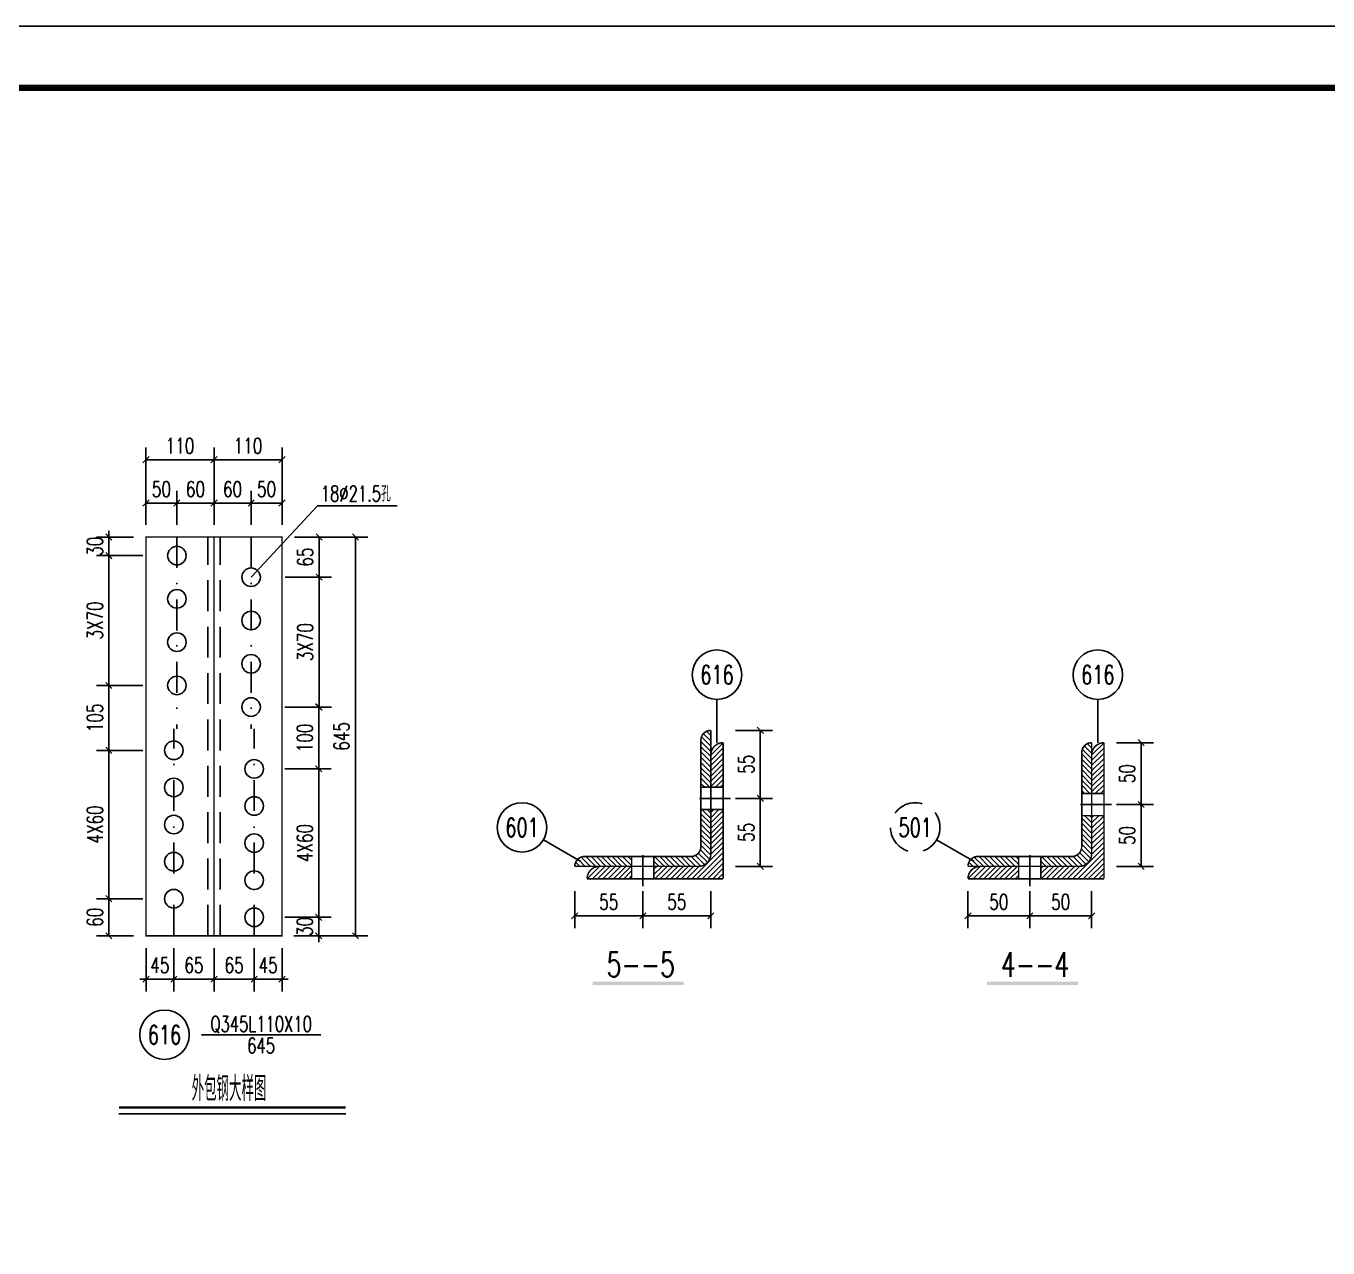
# Model space of a CAD drawing. Header units: millimetres. Extents: x 25862 to 26703, y -13061 to -12467.
# Drawn here: x 26305.6 to 26516.1, y -12665.1 to -12467.5 of the extents above; entities that cross this region are included whole.
import ezdxf
from ezdxf.enums import TextEntityAlignment as Align

# ---------------------------------------------------------------- set-up
doc = ezdxf.new("R2010")
doc.units = ezdxf.units.MM
doc.header["$LTSCALE"] = 10
doc.linetypes.add('DASHDOT', pattern=[1, 0.5, -0.25, 0, -0.25])
doc.linetypes.add('DASHED', pattern=[0.75, 0.5, -0.25])
for name, color, linetype in [('1', 1, 'DASHED'), ('2', 1, 'Continuous'), ('3', 1, 'Continuous'), ('5', 2, 'DASHDOT'), ('8', 3, 'Continuous')]:
    doc.layers.add(name, color=color, linetype=linetype)
doc.styles.add('DXT', font='simplex.shx', dxfattribs={"width": 0.72, "bigfont": 'hztxt.shx'})
doc.styles.get("Standard").update_dxf_attribs({"font": 'SIMPLEX.shx', "width": 0.7, "bigfont": 'gbhzfs.shx'})
doc.dimstyles.new('BZ$0', dxfattribs={"dimtxt": 2.5, "dimasz": 1, "dimexe": 2, "dimexo": 2, "dimgap": 1, "dimtad": 1, "dimdec": 0, "dimlfac": 20, "dimzin": 12, "dimdsep": 46, "dimtxsty": 'DXT', "dimblk": 'OBLIQUE', "dimcen": 0.09, "dimclrd": 1, "dimclre": 1, "dimclrt": 7, "dimadec": 4, "dimazin": 3, "dimtfac": 1.4, "dimtdec": 0, "dimtix": 1, "dimtmove": 2, "dimatfit": 3, "dimldrblk": 'OBLIQUE', "dimfxl": 1, "dimtolj": 1, "dimtzin": 0, "dimarcsym": 0})

# ---------------------------------------------------------------- blocks, each defined once
blk = doc.blocks.new('_Oblique')
at = {"color": 0, "linetype": 'ByBlock', "lineweight": -2}
blk.add_line((-0.5, -0.5), (0.5, 0.5), dxfattribs=at)
blk = doc.blocks.new('*D107')
at = {"layer": '3', "color": 1, "lineweight": -2}
for p, q in [((26318.95, -12550.1), (26318.95, -12549.1)), ((26322.95, -12550.1), (26316.95, -12550.1)), ((26318.95, -12553.1), (26318.95, -12550.1)), ((26324.45, -12553.1), (26316.95, -12553.1)), ((26318.95, -12553.1), (26318.95, -12554.1))]:
    blk.add_line(p, q, dxfattribs=at)
at = {"layer": 'Defpoints', "color": 0}
for p in [(26318.95, -12550.1), (26324.95, -12550.1), (26326.45, -12553.1)]:
    blk.add_point(p, dxfattribs=at)
at = {"layer": '3', "color": 1, "lineweight": -2}
for p, rotation in [((26318.95, -12550.1), 270), ((26318.95, -12553.1), 90)]:
    blk.add_blockref('_Oblique', p, dxfattribs=dict(at, rotation=rotation))
at = {"layer": '3', "color": 7, "insert": (26316.7, -12551.6), "char_height": 2.5, "attachment_point": 5, "rotation": 90, "style": 'DXT'}
blk.add_mtext('\\A1;30', dxfattribs=at)
blk = doc.blocks.new('*D113')
at = {"layer": '3', "color": 1, "lineweight": -2}
for p, q in [((26342.45, -12616.6), (26342.45, -12623.6)), ((26346.95, -12616.6), (26346.95, -12623.6)), ((26342.45, -12621.6), (26341.45, -12621.6)), ((26342.45, -12621.6), (26346.95, -12621.6)), ((26346.95, -12621.6), (26347.95, -12621.6))]:
    blk.add_line(p, q, dxfattribs=at)
at = {"layer": 'Defpoints', "color": 0}
for p in [(26342.45, -12614.6), (26346.95, -12614.6), (26346.95, -12621.6)]:
    blk.add_point(p, dxfattribs=at)
at = {"layer": '3', "color": 1, "lineweight": -2}
blk.add_blockref('_Oblique', (26342.45, -12621.6), dxfattribs=at)
at = {"layer": '3', "color": 1, "lineweight": -2, "rotation": 180}
blk.add_blockref('_Oblique', (26346.95, -12621.6), dxfattribs=at)
at = {"layer": '3', "color": 7, "insert": (26344.7, -12619.35), "char_height": 2.5, "attachment_point": 5, "style": 'DXT'}
blk.add_mtext('\\A1;45', dxfattribs=at)
blk = doc.blocks.new('*D116')
at = {"layer": '3', "color": 1, "lineweight": -2}
for p, q in [((26324.95, -12616.6), (26324.95, -12623.6)), ((26329.45, -12616.6), (26329.45, -12623.6)), ((26324.95, -12621.6), (26323.95, -12621.6)), ((26324.95, -12621.6), (26329.45, -12621.6)), ((26329.45, -12621.6), (26330.45, -12621.6))]:
    blk.add_line(p, q, dxfattribs=at)
at = {"layer": 'Defpoints', "color": 0}
for p in [(26324.95, -12614.6), (26329.45, -12614.6), (26329.45, -12621.6)]:
    blk.add_point(p, dxfattribs=at)
at = {"layer": '3', "color": 1, "lineweight": -2}
blk.add_blockref('_Oblique', (26324.95, -12621.6), dxfattribs=at)
at = {"layer": '3', "color": 1, "lineweight": -2, "rotation": 180}
blk.add_blockref('_Oblique', (26329.45, -12621.6), dxfattribs=at)
at = {"layer": '3', "color": 7, "insert": (26327.2, -12619.35), "char_height": 2.5, "attachment_point": 5, "style": 'DXT'}
blk.add_mtext('\\A1;45', dxfattribs=at)
blk = doc.blocks.new('M20X45')
blk.add_circle((0, 0), 0.2)
blk = doc.blocks.new('*D57')
at = {"layer": '3', "color": 1, "lineweight": -2}
for p, q in [((26394.28, -12607.37), (26394.28, -12613.37)), ((26405.28, -12607.37), (26405.28, -12613.37)), ((26405.28, -12611.37), (26394.28, -12611.37))]:
    blk.add_line(p, q, dxfattribs=at)
at = {"layer": 'Defpoints', "color": 0}
for p in [(26394.28, -12605.37), (26405.28, -12605.37), (26394.28, -12611.37)]:
    blk.add_point(p, dxfattribs=at)
at = {"layer": '3', "color": 1, "lineweight": -2, "rotation": 180}
blk.add_blockref('_Oblique', (26394.28, -12611.37), dxfattribs=at)
at = {"layer": '3', "color": 1, "lineweight": -2}
blk.add_blockref('_Oblique', (26405.28, -12611.37), dxfattribs=at)
at = {"layer": '3', "color": 7, "insert": (26399.78, -12609.12), "char_height": 2.5, "attachment_point": 5, "style": 'DXT'}
blk.add_mtext('\\A1;55', dxfattribs=at)
blk = doc.blocks.new('*D58')
at = {"layer": '3', "color": 1, "lineweight": -2}
for p, q in [((26405.28, -12607.37), (26405.28, -12613.37)), ((26416.28, -12607.37), (26416.28, -12613.37)), ((26416.28, -12611.37), (26405.28, -12611.37))]:
    blk.add_line(p, q, dxfattribs=at)
at = {"layer": 'Defpoints', "color": 0}
for p in [(26405.28, -12605.37), (26416.28, -12605.37), (26405.28, -12611.37)]:
    blk.add_point(p, dxfattribs=at)
at = {"layer": '3', "color": 1, "lineweight": -2, "rotation": 180}
blk.add_blockref('_Oblique', (26405.28, -12611.37), dxfattribs=at)
at = {"layer": '3', "color": 1, "lineweight": -2}
blk.add_blockref('_Oblique', (26416.28, -12611.37), dxfattribs=at)
at = {"layer": '3', "color": 7, "insert": (26410.78, -12609.12), "char_height": 2.5, "attachment_point": 5, "style": 'DXT'}
blk.add_mtext('\\A1;55', dxfattribs=at)
blk = doc.blocks.new('*D61')
at = {"layer": '3', "color": 1, "lineweight": -2}
for p, q in [((26457.86, -12607.37), (26457.86, -12613.37)), ((26467.86, -12607.37), (26467.86, -12613.37)), ((26467.86, -12611.37), (26457.86, -12611.37))]:
    blk.add_line(p, q, dxfattribs=at)
at = {"layer": 'Defpoints', "color": 0}
for p in [(26457.86, -12605.37), (26467.86, -12605.37), (26457.86, -12611.37)]:
    blk.add_point(p, dxfattribs=at)
at = {"layer": '3', "color": 1, "lineweight": -2, "rotation": 180}
blk.add_blockref('_Oblique', (26457.86, -12611.37), dxfattribs=at)
at = {"layer": '3', "color": 1, "lineweight": -2}
blk.add_blockref('_Oblique', (26467.86, -12611.37), dxfattribs=at)
at = {"layer": '3', "color": 7, "insert": (26462.86, -12609.12), "char_height": 2.5, "attachment_point": 5, "style": 'DXT'}
blk.add_mtext('\\A1;50', dxfattribs=at)
blk = doc.blocks.new('*D62')
at = {"layer": '3', "color": 1, "lineweight": -2}
for p, q in [((26467.86, -12607.37), (26467.86, -12613.37)), ((26477.86, -12607.37), (26477.86, -12613.37)), ((26477.86, -12611.37), (26467.86, -12611.37))]:
    blk.add_line(p, q, dxfattribs=at)
at = {"layer": 'Defpoints', "color": 0}
for p in [(26467.86, -12605.37), (26477.86, -12605.37), (26467.86, -12611.37)]:
    blk.add_point(p, dxfattribs=at)
at = {"layer": '3', "color": 1, "lineweight": -2, "rotation": 180}
blk.add_blockref('_Oblique', (26467.86, -12611.37), dxfattribs=at)
at = {"layer": '3', "color": 1, "lineweight": -2}
blk.add_blockref('_Oblique', (26477.86, -12611.37), dxfattribs=at)
at = {"layer": '3', "color": 7, "insert": (26472.86, -12609.12), "char_height": 2.5, "attachment_point": 5, "style": 'DXT'}
blk.add_mtext('\\A1;50', dxfattribs=at)
blk = doc.blocks.new('*D67')
at = {"layer": '3', "color": 1, "lineweight": -2}
for p, q in [((26347.38, -12611.6), (26354.88, -12611.6)), ((26352.88, -12611.6), (26352.88, -12610.6)), ((26352.88, -12614.6), (26352.88, -12611.6)), ((26348.88, -12614.6), (26354.88, -12614.6)), ((26352.88, -12614.6), (26352.88, -12615.6))]:
    blk.add_line(p, q, dxfattribs=at)
at = {"layer": 'Defpoints', "color": 0}
for p in [(26345.38, -12611.6), (26352.88, -12611.6), (26346.88, -12614.6)]:
    blk.add_point(p, dxfattribs=at)
at = {"layer": '3', "color": 1, "lineweight": -2}
for p, rotation in [((26352.88, -12611.6), 270), ((26352.88, -12614.6), 90)]:
    blk.add_blockref('_Oblique', p, dxfattribs=dict(at, rotation=rotation))
at = {"layer": '3', "color": 7, "insert": (26350.63, -12613.1), "char_height": 2.5, "attachment_point": 5, "rotation": 90, "style": 'DXT'}
blk.add_mtext('\\A1;30', dxfattribs=at)
blk = doc.blocks.new('GWTKA1')
blk.add_line((21789.71, -9171.88), (22630.71, -9171.88))
at = {"const_width": 1}
blk.add_lwpolyline([(21814.71, -9755.88), (21814.71, -9181.88), (22620.71, -9181.88), (22620.71, -9755.88), (21814.71, -9755.88)], dxfattribs=at)

msp = doc.modelspace()

# ---------------------------------------------------------------- linework, layer by layer
for p, q in [((26417.279, -12583.37), (26417.279, -12576.37)), ((26478.864, -12583.37), (26478.864, -12576.37)), ((26414.679, -12583.164), (26416.279, -12584.764)), ((26414.87, -12582.508), (26416.279, -12583.916)), ((26415.119, -12581.908), (26416.279, -12583.067)), ((26415.679, -12581.619), (26416.279, -12582.219)), ((26416.279, -12581.37), (26416.279, -12581.37)), ((26416.279, -12581.37), (26416.279, -12581.37)), ((26414.679, -12584.013), (26416.279, -12585.613)), ((26414.679, -12584.862), (26416.279, -12586.462)), ((26416.279, -12585.37), (26418.279, -12583.37)), ((26418.279, -12583.37), (26416.279, -12585.37)), ((26416.279, -12585.37), (26418.279, -12583.37)), ((26418.279, -12583.37), (26416.279, -12585.37)), ((26416.279, -12586.219), (26418.279, -12584.219)), ((26416.279, -12587.067), (26418.279, -12585.067)), ((26476.264, -12585.164), (26477.864, -12586.764)), ((26476.456, -12584.508), (26477.864, -12585.916)), ((26476.705, -12583.908), (26477.864, -12585.067)), ((26477.264, -12583.619), (26477.864, -12584.219)), ((26479.864, -12583.37), (26477.864, -12585.37)), ((26479.864, -12583.37), (26477.864, -12585.37)), ((26477.864, -12583.37), (26477.864, -12583.37)), ((26477.864, -12583.37), (26477.864, -12583.37)), ((26477.864, -12586.219), (26479.864, -12584.219)), ((26477.864, -12587.067), (26479.864, -12585.067)), ((26414.679, -12585.71), (26416.279, -12587.31)), ((26414.679, -12586.559), (26416.279, -12588.159)), ((26414.679, -12587.407), (26416.279, -12589.007)), ((26416.279, -12587.916), (26418.279, -12585.916)), ((26416.279, -12588.764), (26418.279, -12586.764)), ((26476.264, -12586.013), (26477.864, -12587.613)), ((26476.264, -12586.862), (26477.864, -12588.462)), ((26477.864, -12587.916), (26479.864, -12585.916)), ((26477.864, -12588.764), (26479.864, -12586.764)), ((26414.679, -12588.256), (26416.279, -12589.856)), ((26414.679, -12589.104), (26416.145, -12590.57)), ((26416.279, -12589.613), (26418.279, -12587.613)), ((26416.279, -12590.461), (26418.279, -12588.462)), ((26417.018, -12590.57), (26418.279, -12589.31)), ((26476.264, -12587.71), (26477.864, -12589.31)), ((26476.264, -12588.559), (26477.864, -12590.159)), ((26476.264, -12589.407), (26477.864, -12591.007)), ((26477.864, -12589.613), (26479.864, -12587.613)), ((26477.864, -12590.461), (26479.864, -12588.462)), ((26477.864, -12591.31), (26479.864, -12589.31)), ((26414.679, -12589.953), (26415.296, -12590.57)), ((26417.867, -12590.57), (26418.279, -12590.159)), ((26476.264, -12590.256), (26477.579, -12591.57)), ((26476.264, -12591.104), (26476.731, -12591.57)), ((26478.453, -12591.57), (26479.864, -12590.159)), ((26479.301, -12591.57), (26479.864, -12591.007)), ((26414.679, -12594.848), (26416.279, -12596.448)), ((26414.679, -12595.697), (26416.279, -12597.297)), ((26414.849, -12594.17), (26416.279, -12595.6)), ((26415.698, -12594.17), (26416.279, -12594.751)), ((26416.279, -12594.642), (26416.751, -12594.17)), ((26416.279, -12595.491), (26417.599, -12594.17)), ((26416.279, -12596.339), (26418.279, -12594.339)), ((26416.279, -12597.188), (26418.279, -12595.188)), ((26476.264, -12595.545), (26477.864, -12597.145)), ((26476.738, -12595.17), (26477.864, -12596.297)), ((26477.586, -12595.17), (26477.864, -12595.448)), ((26477.864, -12595.491), (26478.185, -12595.17)), ((26477.864, -12596.339), (26479.034, -12595.17)), ((26477.864, -12597.188), (26479.864, -12595.188)), ((26414.679, -12596.545), (26416.279, -12598.145)), ((26414.679, -12597.394), (26416.279, -12598.994)), ((26416.279, -12598.037), (26418.279, -12596.037)), ((26416.279, -12598.885), (26418.279, -12596.885)), ((26416.279, -12599.734), (26418.279, -12597.734)), ((26476.264, -12596.394), (26477.864, -12597.994)), ((26476.264, -12597.242), (26477.864, -12598.842)), ((26477.864, -12598.037), (26479.864, -12596.037)), ((26477.864, -12598.885), (26479.864, -12596.885)), ((26477.864, -12599.734), (26479.864, -12597.734)), ((26395.279, -12602.57), (26389.216, -12599.07)), ((26414.679, -12598.242), (26416.279, -12599.842)), ((26414.679, -12599.091), (26416.279, -12600.691)), ((26414.679, -12599.939), (26416.229, -12601.49)), ((26416.236, -12601.473), (26418.279, -12599.431)), ((26416.279, -12600.582), (26418.279, -12598.582)), ((26458.864, -12602.57), (26452.802, -12599.07)), ((26476.264, -12598.091), (26477.864, -12599.691)), ((26476.264, -12598.939), (26477.864, -12600.539)), ((26476.264, -12599.788), (26477.859, -12601.383)), ((26477.822, -12601.473), (26479.864, -12599.431)), ((26477.864, -12600.582), (26479.864, -12598.582)), ((26395.416, -12601.962), (26396.824, -12603.37)), ((26396.073, -12601.77), (26397.673, -12603.37)), ((26396.921, -12601.77), (26398.521, -12603.37)), ((26397.77, -12601.77), (26399.37, -12603.37)), ((26398.618, -12601.77), (26400.218, -12603.37)), ((26399.467, -12601.77), (26401.067, -12603.37)), ((26400.315, -12601.77), (26401.915, -12603.37)), ((26401.164, -12601.77), (26402.764, -12603.37)), ((26402.012, -12601.77), (26403.479, -12603.237)), ((26402.861, -12601.77), (26403.479, -12602.388)), ((26407.176, -12601.77), (26408.776, -12603.37)), ((26408.024, -12601.77), (26409.624, -12603.37)), ((26408.873, -12601.77), (26410.473, -12603.37)), ((26409.721, -12601.77), (26411.321, -12603.37)), ((26410.57, -12601.77), (26412.17, -12603.37)), ((26411.418, -12601.77), (26413.018, -12603.37)), ((26412.267, -12601.77), (26413.867, -12603.37)), ((26413.105, -12601.76), (26414.587, -12603.242)), ((26413.187, -12605.37), (26418.279, -12600.279)), ((26413.705, -12601.511), (26415.187, -12602.994)), ((26414.036, -12605.37), (26418.279, -12601.128)), ((26414.249, -12601.207), (26415.732, -12602.69)), ((26414.498, -12600.607), (26415.981, -12602.09)), ((26414.884, -12605.37), (26418.279, -12601.976)), ((26459.002, -12601.962), (26460.41, -12603.37)), ((26459.659, -12601.77), (26461.259, -12603.37)), ((26460.507, -12601.77), (26462.107, -12603.37)), ((26461.356, -12601.77), (26462.956, -12603.37)), ((26462.204, -12601.77), (26463.804, -12603.37)), ((26463.053, -12601.77), (26464.653, -12603.37)), ((26463.901, -12601.77), (26465.501, -12603.37)), ((26464.75, -12601.77), (26466.064, -12603.085)), ((26465.598, -12601.77), (26466.064, -12602.237)), ((26469.762, -12601.77), (26471.362, -12603.37)), ((26470.61, -12601.77), (26472.21, -12603.37)), ((26471.459, -12601.77), (26473.059, -12603.37)), ((26472.307, -12601.77), (26473.907, -12603.37)), ((26473.156, -12601.77), (26474.756, -12603.37)), ((26474.004, -12601.77), (26475.604, -12603.37)), ((26474.773, -12605.37), (26479.864, -12600.279)), ((26474.798, -12601.715), (26476.28, -12603.198)), ((26475.398, -12601.467), (26476.88, -12602.95)), ((26475.622, -12605.37), (26479.864, -12601.128)), ((26475.879, -12601.1), (26477.362, -12602.583)), ((26476.128, -12600.5), (26477.611, -12601.983)), ((26476.47, -12605.37), (26479.864, -12601.976)), ((26394.279, -12603.37), (26394.279, -12603.37)), ((26394.279, -12603.37), (26394.279, -12603.37)), ((26394.527, -12602.77), (26395.127, -12603.37)), ((26394.816, -12602.211), (26395.976, -12603.37)), ((26398.279, -12603.37), (26396.279, -12605.37)), ((26396.279, -12605.37), (26398.279, -12603.37)), ((26398.279, -12603.37), (26396.279, -12605.37)), ((26396.279, -12605.37), (26398.279, -12603.37)), ((26399.127, -12603.37), (26397.127, -12605.37)), ((26399.976, -12603.37), (26397.976, -12605.37)), ((26400.824, -12603.37), (26398.824, -12605.37)), ((26401.673, -12603.37), (26399.673, -12605.37)), ((26402.521, -12603.37), (26400.521, -12605.37)), ((26403.37, -12603.37), (26401.37, -12605.37)), ((26403.479, -12604.11), (26402.218, -12605.37)), ((26407.079, -12602.522), (26407.927, -12603.37)), ((26407.079, -12603.842), (26407.551, -12603.37)), ((26407.079, -12604.691), (26408.399, -12603.37)), ((26407.079, -12603.37), (26407.079, -12603.37)), ((26407.079, -12603.37), (26407.079, -12603.37)), ((26407.248, -12605.37), (26409.248, -12603.37)), ((26408.096, -12605.37), (26410.096, -12603.37)), ((26408.945, -12605.37), (26410.945, -12603.37)), ((26409.793, -12605.37), (26411.793, -12603.37)), ((26410.642, -12605.37), (26412.642, -12603.37)), ((26411.49, -12605.37), (26413.49, -12603.37)), ((26412.339, -12605.37), (26414.382, -12603.328)), ((26415.733, -12605.37), (26418.279, -12602.825)), ((26416.582, -12605.37), (26418.279, -12603.673)), ((26457.864, -12605.37), (26459.864, -12603.37)), ((26457.864, -12605.37), (26459.864, -12603.37)), ((26458.113, -12602.77), (26458.713, -12603.37)), ((26458.402, -12602.211), (26459.561, -12603.37)), ((26460.713, -12603.37), (26458.713, -12605.37)), ((26461.562, -12603.37), (26459.561, -12605.37)), ((26462.41, -12603.37), (26460.41, -12605.37)), ((26463.259, -12603.37), (26461.259, -12605.37)), ((26464.107, -12603.37), (26462.107, -12605.37)), ((26464.956, -12603.37), (26462.956, -12605.37)), ((26465.804, -12603.37), (26463.804, -12605.37)), ((26466.064, -12603.959), (26464.653, -12605.37)), ((26469.664, -12602.522), (26470.513, -12603.37)), ((26469.664, -12603.691), (26469.985, -12603.37)), ((26469.664, -12604.539), (26470.834, -12603.37)), ((26469.682, -12605.37), (26471.682, -12603.37)), ((26470.531, -12605.37), (26472.531, -12603.37)), ((26471.379, -12605.37), (26473.379, -12603.37)), ((26472.228, -12605.37), (26474.228, -12603.37)), ((26473.076, -12605.37), (26475.076, -12603.37)), ((26473.925, -12605.37), (26475.967, -12603.328)), ((26477.319, -12605.37), (26479.864, -12602.825)), ((26478.167, -12605.37), (26479.864, -12603.673)), ((26403.479, -12604.959), (26403.067, -12605.37)), ((26417.43, -12605.37), (26418.279, -12604.522)), ((26466.064, -12604.807), (26465.501, -12605.37)), ((26479.016, -12605.37), (26479.864, -12604.522)), ((26333.945, -12630.604), (26353.195, -12630.604)), ((26357.238, -12643.374), (26320.57, -12643.374))]:
    msp.add_line(p, q)
for points, const_width in [([(26335.945, -12614.604), (26335.945, -12550.104), (26324.945, -12550.104), (26324.945, -12614.604), (26346.945, -12614.604), (26346.945, -12550.104), (26335.945, -12550.104)], 0.25), ([(26418.279, -12590.57), (26414.679, -12590.57)], 0.25), ([(26479.864, -12591.57), (26476.264, -12591.57)], 0.25), ([(26418.279, -12594.17), (26414.679, -12594.17)], 0.25), ([(26479.864, -12595.17), (26476.264, -12595.17)], 0.25), ([(26403.479, -12605.37), (26403.479, -12601.77)], 0.25), ([(26407.079, -12605.37), (26407.079, -12601.77)], 0.25), ([(26466.064, -12605.37), (26466.064, -12601.77)], 0.25), ([(26469.664, -12605.37), (26469.664, -12601.77)], 0.25), ([(26357.238, -12642.374), (26320.57, -12642.374)], 0.4)]:
    msp.add_lwpolyline(points, dxfattribs=dict(const_width=const_width))
at = {"const_width": 0.25}
for points in [[(26416.279, -12601.37), (26416.279, -12581.37, 0.4142136), (26414.679, -12582.97), (26414.679, -12600.17, -0.4142136), (26413.079, -12601.77), (26395.879, -12601.77, 0.4142136), (26394.279, -12603.37), (26414.279, -12603.37, 0.4142136), (26416.279, -12601.37, 0.4142136)], [(26418.279, -12605.37), (26418.279, -12583.37, 0.4142136), (26416.279, -12585.37), (26416.279, -12601.37, -0.4142136), (26414.279, -12603.37), (26398.279, -12603.37, 0.4142136), (26396.279, -12605.37), (26418.279, -12605.37)], [(26479.864, -12605.37), (26479.864, -12583.37, 0.4142136), (26477.864, -12585.37), (26477.864, -12601.37, -0.4142136), (26475.864, -12603.37), (26459.864, -12603.37, 0.4142136), (26457.864, -12605.37), (26479.864, -12605.37)], [(26477.864, -12601.37), (26477.864, -12583.37, 0.4142136), (26476.264, -12584.97), (26476.264, -12600.17, -0.4142136), (26474.664, -12601.77), (26459.464, -12601.77, 0.4142136), (26457.864, -12603.37), (26475.864, -12603.37, 0.4142136), (26477.864, -12601.37, 0.4142136)]]:
    msp.add_lwpolyline(points, format="xyb", dxfattribs=at)
for centre in [(26417.279, -12572.37), (26478.864, -12572.37), (26385.752, -12597.07), (26327.945, -12630.604)]:
    msp.add_circle(centre, 4)
for points in [[(26397.175, -12622.031), (26397.175, -12622.531), (26411.899, -12622.031), (26411.899, -12622.531)], [(26460.936, -12622.031), (26460.936, -12622.531), (26475.66, -12622.031), (26475.66, -12622.531)]]:
    msp.add_trace(points)
at = {"layer": '1'}
for p, q in [((26334.945, -12614.604), (26334.945, -12550.104)), ((26336.945, -12614.604), (26336.945, -12550.104))]:
    msp.add_line(p, q, dxfattribs=at)
msp.add_circle((26449.338, -12597.07), 4, dxfattribs=at)
at = {"layer": '5'}
for p, q in [((26329.945, -12550.104), (26329.945, -12581.104)), ((26341.945, -12550.104), (26341.945, -12581.104)), ((26329.445, -12614.604), (26329.445, -12581.104)), ((26342.445, -12614.604), (26342.445, -12581.104)), ((26419.479, -12592.37), (26413.479, -12592.37)), ((26481.064, -12593.37), (26475.064, -12593.37)), ((26405.279, -12606.57), (26405.279, -12600.57)), ((26467.864, -12606.57), (26467.864, -12600.57))]:
    msp.add_line(p, q, dxfattribs=at)
at = {"layer": '8'}
for p, q in [((26341.945, -12556.604), (26352.702, -12545.059)), ((26352.702, -12545.059), (26365.551, -12545.06))]:
    msp.add_line(p, q, dxfattribs=at)

# ---------------------------------------------------------------- block references
msp.add_blockref('GWTKA1', (4072.576, -3295.581))
at = {"layer": '2', "xscale": 7.5, "yscale": 7.5, "zscale": 7.5}
for p in [(26329.945, -12553.104), (26341.945, -12556.604), (26329.945, -12560.104), (26341.945, -12563.604), (26329.945, -12567.104), (26341.945, -12570.604), (26329.945, -12574.104), (26341.945, -12577.604), (26329.445, -12584.604), (26342.445, -12587.604), (26329.445, -12590.604), (26342.445, -12593.604), (26329.445, -12596.604), (26342.445, -12599.604), (26329.445, -12602.604), (26342.445, -12605.604), (26329.445, -12608.604), (26342.445, -12611.604)]:
    msp.add_blockref('M20X45', p, dxfattribs=at)

# ---------------------------------------------------------------- texts
at = {"width": 0.7}
for s, height, p in [('616', 3, (26417.279, -12572.37)), ('616', 3, (26478.864, -12572.37)), ('601', 3, (26385.752, -12597.07)), ('616', 3, (26327.945, -12630.604)), ('\\M+5CDE2\\M+5B0FC\\M+5B8D6\\M+5B4F3\\M+5D1F9\\M+5CDBC', 4, (26338.379, -12639.332))]:
    msp.add_text(s, height=height, dxfattribs=at).set_placement(p, align=Align.MIDDLE_CENTER)
for s, p in [('5--5', (26399.438, -12621.222)), ('4--4', (26463.199, -12621.222))]:
    msp.add_text(s, height=4, dxfattribs=at).set_placement(p)
for s, p in [('Q345L110X10', (26343.57, -12630.104)), ('645', (26343.57, -12633.604))]:
    msp.add_text(s, height=2.5, dxfattribs=at).set_placement(p, align=Align.CENTER)
at = {"layer": '1', "color": 1, "width": 0.7}
msp.add_text('18%%C21.5\\M+5BFD7', height=2.5, rotation=359.99676, dxfattribs=at).set_placement((26353.213, -12544.334))
at = {"layer": '1', "width": 0.7}
msp.add_text('501', height=3, dxfattribs=at).set_placement((26449.338, -12597.07), align=Align.MIDDLE_CENTER)

# ---------------------------------------------------------------- dimensions: what is measured, and where the dimension line sits
at = {"layer": '3'}
for base, p1, p2, text in [((26335.945, -12537.604), (26324.945, -12550.104), (26335.945, -12550.104), '110'), ((26346.945, -12537.604), (26335.945, -12550.104), (26346.945, -12550.104), '110'), ((26329.945, -12544.604), (26324.945, -12550.104), (26329.945, -12550.104), '50'), ((26335.945, -12544.604), (26329.945, -12550.104), (26335.945, -12550.104), '60'), ((26341.945, -12544.604), (26335.945, -12550.104), (26341.945, -12550.104), '60'), ((26346.945, -12544.604), (26341.945, -12550.104), (26346.945, -12550.104), '50'), ((26335.945, -12621.604), (26329.445, -12614.604), (26335.945, -12614.604), '65'), ((26342.445, -12621.604), (26335.945, -12614.604), (26342.445, -12614.604), '65')]:
    msp.add_linear_dim(base=base, p1=p1, p2=p2, text=text, dimstyle='BZ$0', dxfattribs=at).render()
for base, p1, p2, picture, middle in [((26318.945, -12550.104), (26326.445, -12553.104), (26324.945, -12550.104), '*D107', (26316.695, -12551.604)), ((26352.881, -12611.603), (26346.881, -12614.604), (26345.381, -12611.603), '*D67', (26350.631, -12613.104))]:
    dim = msp.add_linear_dim(base=base, p1=p1, p2=p2, angle=90, text='30', dimstyle='BZ$0', dxfattribs=at)
    dim.commit()
    dim.dimension.update_dxf_attribs({"geometry": picture, "text_midpoint": middle})
for base, p1, p2, text in [((26352.945, -12550.104), (26345.445, -12556.604), (26346.945, -12550.104), '65'), ((26358.822, -12550.104), (26346.945, -12614.604), (26346.945, -12550.104), '645'), ((26318.945, -12553.104), (26326.445, -12574.104), (26326.445, -12553.104), '3X70'), ((26352.945, -12556.604), (26345.381, -12577.604), (26345.445, -12556.604), '3X70'), ((26318.945, -12574.104), (26326.445, -12584.604), (26326.445, -12574.104), '105'), ((26352.881, -12577.604), (26345.381, -12587.603), (26345.381, -12577.604), '100'), ((26424.279, -12581.37), (26418.279, -12592.37), (26418.279, -12581.37), '55'), ((26485.864, -12583.37), (26479.864, -12593.37), (26479.864, -12583.37), '50'), ((26318.945, -12584.604), (26326.445, -12608.604), (26326.445, -12584.604), '4X60'), ((26352.881, -12587.603), (26345.381, -12611.603), (26345.381, -12587.603), '4X60'), ((26424.279, -12592.37), (26418.279, -12603.37), (26418.279, -12592.37), '55'), ((26485.864, -12593.37), (26479.864, -12603.37), (26479.864, -12593.37), '50'), ((26318.945, -12608.604), (26324.945, -12614.604), (26326.445, -12608.604), '60')]:
    msp.add_linear_dim(base=base, p1=p1, p2=p2, angle=90, text=text, dimstyle='BZ$0', dxfattribs=at).render()
for base, p1, p2, text, picture, middle in [((26394.279, -12611.37), (26405.279, -12605.37), (26394.279, -12605.37), '55', '*D57', (26399.779, -12609.12)), ((26405.279, -12611.37), (26416.279, -12605.37), (26405.279, -12605.37), '55', '*D58', (26410.779, -12609.12)), ((26457.864, -12611.37), (26467.864, -12605.37), (26457.864, -12605.37), '50', '*D61', (26462.864, -12609.12)), ((26467.864, -12611.37), (26477.864, -12605.37), (26467.864, -12605.37), '50', '*D62', (26472.864, -12609.12)), ((26329.445, -12621.604), (26324.945, -12614.604), (26329.445, -12614.604), '45', '*D116', (26327.195, -12619.354)), ((26346.945, -12621.604), (26342.445, -12614.604), (26346.945, -12614.604), '45', '*D113', (26344.695, -12619.354))]:
    dim = msp.add_linear_dim(base=base, p1=p1, p2=p2, text=text, dimstyle='BZ$0', dxfattribs=at)
    dim.commit()
    dim.dimension.update_dxf_attribs({"geometry": picture, "text_midpoint": middle})

doc.saveas('drawing.dxf')
